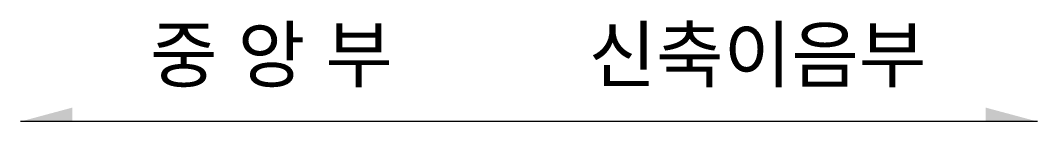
# Model space of a CAD drawing. Extents: x -28.3 to 28.3, y 0 to 5.6.
import ezdxf

# ---------------------------------------------------------------- set-up
doc = ezdxf.new("R2010")
doc.units = 0
doc.layers.get('0').update_dxf_attribs({"linetype": 'CONTINUOUS'})
doc.styles.add('굴림체', font='taegulim.TTF')

msp = doc.modelspace()

# ---------------------------------------------------------------- linework, layer by layer
at = {"color": 1}
msp.add_line((28.343, 0), (-28.343, 0), dxfattribs=at)
for points in [[(-28.343, 0), (-25.445, 0.776), (-25.445, 0)], [(28.343, 0), (25.445, 0.776), (25.445, 0)]]:
    msp.add_solid(points, dxfattribs=at)

# ---------------------------------------------------------------- texts
at = {"style": '굴림체'}
for tag, p, s in [('중 앙 부', (-21.112, 2.216), '중 앙 부'), ('신축이음부', (3.314, 2.216), '신축이음부')]:
    msp.add_attdef(tag, p, s, height=3, dxfattribs=at)

doc.saveas('drawing.dxf')
